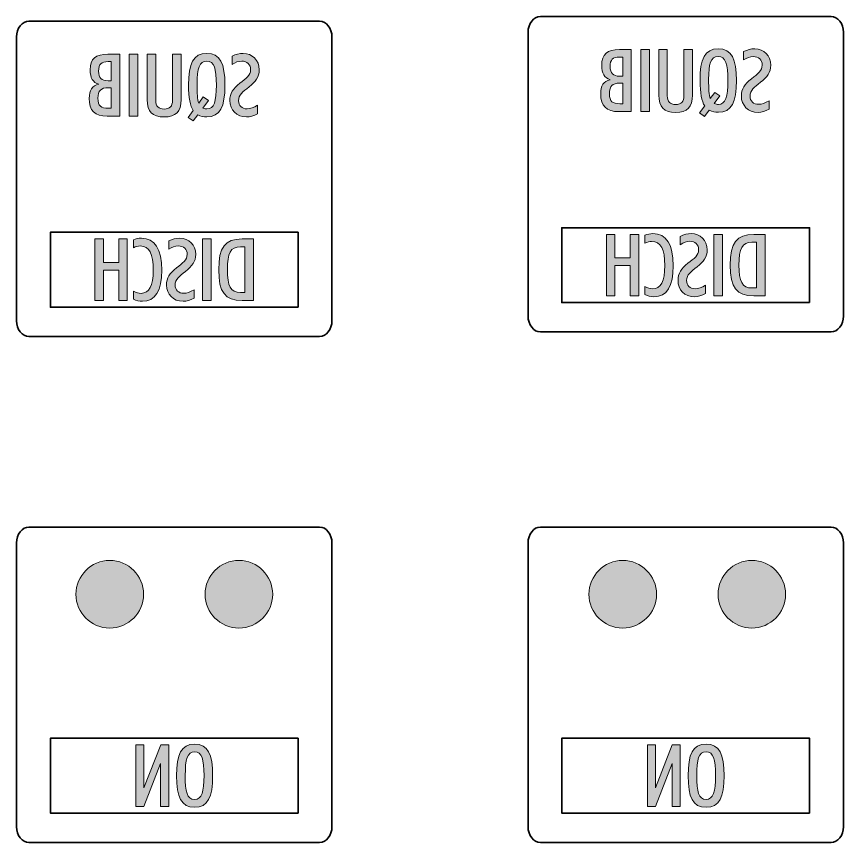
# Model space of a CAD drawing. Header units: millimetres. Extents: x 8 to 201, y 31 to 295.
# Drawn here: x 7.9 to 44.6, y 122.5 to 159.16 of the extents above; entities that cross this region are included whole.
import ezdxf

# ---------------------------------------------------------------- set-up
doc = ezdxf.new("R2010")
doc.units = ezdxf.units.MM
doc.header["$MEASUREMENT"] = 0
doc.layers.add('Layer 1', color=7, linetype='Continuous', lineweight=0)

# ---------------------------------------------------------------- blocks, each defined once
blk = doc.blocks.new('Block_119')
at = {"layer": 'Layer 1', "true_color": 0x1d1e1b, "transparency": 33554687}
h = blk.add_hatch(color=250, dxfattribs=at)
h.dxf.hatch_style = 2
edge = h.paths.add_edge_path()
edge.add_spline(control_points=[(12.817, 146.554), (12.817, 146.554), (12.438, 146.554), (12.438, 146.554), (12.438, 146.554), (12.438, 147.903), (12.438, 147.903), (12.438, 147.903), (11.758, 147.903), (11.758, 147.903), (11.758, 147.903), (11.758, 146.554), (11.758, 146.554), (11.758, 146.554), (11.379, 146.554), (11.379, 146.554), (11.379, 146.554), (11.379, 149.285), (11.379, 149.285), (11.379, 149.285), (11.758, 149.285), (11.758, 149.285), (11.758, 149.285), (11.758, 148.247), (11.758, 148.247), (11.758, 148.247), (12.438, 148.247), (12.438, 148.247), (12.438, 148.247), (12.438, 149.285), (12.438, 149.285), (12.438, 149.285), (12.817, 149.285), (12.817, 149.285), (12.817, 149.285), (12.817, 146.554), (12.817, 146.554)], knot_values=[0, 0, 0, 0, 1, 1, 1, 2, 2, 2, 3, 3, 3, 4, 4, 4, 5, 5, 5, 6, 6, 6, 7, 7, 7, 8, 8, 8, 9, 9, 9, 10, 10, 10, 11, 11, 11, 12, 12, 12, 12], degree=3, periodic=0)
h = blk.add_hatch(color=250, dxfattribs=at)
h.dxf.hatch_style = 2
edge = h.paths.add_edge_path()
edge.add_spline(control_points=[(13.09, 146.616), (13.09, 146.616), (13.09, 146.976), (13.09, 146.976), (13.213, 146.907), (13.319, 146.872), (13.426, 146.872), (13.797, 146.872), (13.967, 147.209), (13.967, 147.899), (13.967, 148.623), (13.801, 148.975), (13.386, 148.975), (13.296, 148.975), (13.197, 148.948), (13.09, 148.899), (13.09, 148.899), (13.09, 149.247), (13.09, 149.247), (13.197, 149.297), (13.311, 149.32), (13.442, 149.32), (14.035, 149.32), (14.347, 148.841), (14.347, 147.895), (14.347, 146.976), (14.062, 146.52), (13.485, 146.52), (13.343, 146.52), (13.217, 146.551), (13.09, 146.616)], knot_values=[0, 0, 0, 0, 1, 1, 1, 2, 2, 2, 3, 3, 3, 4, 4, 4, 5, 5, 5, 6, 6, 6, 7, 7, 7, 8, 8, 8, 9, 9, 9, 10, 10, 10, 10], degree=3, periodic=0)
h = blk.add_hatch(color=250, dxfattribs=at)
h.dxf.hatch_style = 2
edge = h.paths.add_edge_path()
edge.add_spline(control_points=[(15.781, 147.033), (15.781, 147.033), (15.781, 146.658), (15.781, 146.658), (15.611, 146.566), (15.449, 146.52), (15.291, 146.52), (14.853, 146.52), (14.556, 146.83), (14.556, 147.24), (14.556, 147.558), (14.694, 147.765), (14.999, 148.002), (15.279, 148.221), (15.473, 148.351), (15.473, 148.604), (15.473, 148.83), (15.319, 148.979), (15.078, 148.979), (14.939, 148.979), (14.801, 148.929), (14.655, 148.83), (14.655, 148.83), (14.655, 149.197), (14.655, 149.197), (14.817, 149.282), (14.975, 149.32), (15.149, 149.32), (15.54, 149.32), (15.852, 149.021), (15.852, 148.6), (15.852, 148.282), (15.694, 148.079), (15.402, 147.845), (15.125, 147.623), (14.939, 147.5), (14.939, 147.236), (14.939, 147.018), (15.086, 146.876), (15.319, 146.876), (15.457, 146.876), (15.607, 146.93), (15.781, 147.033)], knot_values=[0, 0, 0, 0, 1, 1, 1, 2, 2, 2, 3, 3, 3, 4, 4, 4, 5, 5, 5, 6, 6, 6, 7, 7, 7, 8, 8, 8, 9, 9, 9, 10, 10, 10, 11, 11, 11, 12, 12, 12, 13, 13, 13, 14, 14, 14, 14], degree=3, periodic=0)
h = blk.add_hatch(color=250, dxfattribs=at)
h.dxf.hatch_style = 2
edge = h.paths.add_edge_path()
edge.add_spline(control_points=[(16.532, 146.554), (16.532, 146.554), (16.152, 146.554), (16.152, 146.554), (16.152, 146.554), (16.152, 149.285), (16.152, 149.285), (16.152, 149.285), (16.532, 149.285), (16.532, 149.285), (16.532, 149.285), (16.532, 146.554), (16.532, 146.554)], knot_values=[0, 0, 0, 0, 1, 1, 1, 2, 2, 2, 3, 3, 3, 4, 4, 4, 4], degree=3, periodic=0)
h = blk.add_hatch(color=250, dxfattribs=at)
h.dxf.hatch_style = 2
edge = h.paths.add_edge_path()
edge.add_spline(control_points=[(18.037, 146.907), (18.037, 146.907), (18.037, 148.941), (18.037, 148.941), (18.037, 148.941), (17.84, 148.941), (17.84, 148.941), (17.393, 148.941), (17.259, 148.654), (17.259, 147.926), (17.259, 147.198), (17.393, 146.907), (17.84, 146.907), (17.84, 146.907), (18.037, 146.907), (18.037, 146.907)], knot_values=[0, 0, 0, 0, 1, 1, 1, 2, 2, 2, 3, 3, 3, 4, 4, 4, 5, 5, 5, 5], degree=3, periodic=0)
edge = h.paths.add_edge_path()
edge.add_spline(control_points=[(18.421, 146.554), (18.421, 146.554), (17.919, 146.554), (17.919, 146.554), (17.148, 146.554), (16.876, 146.922), (16.876, 147.922), (16.876, 148.918), (17.148, 149.285), (17.919, 149.285), (17.919, 149.285), (18.421, 149.285), (18.421, 149.285), (18.421, 149.285), (18.421, 146.554), (18.421, 146.554)], knot_values=[0, 0, 0, 0, 1, 1, 1, 2, 2, 2, 3, 3, 3, 4, 4, 4, 5, 5, 5, 5], degree=3, periodic=0)
at = {"layer": 'Layer 1'}
for points, knots in [([(12.817, 146.554), (12.817, 146.554), (12.438, 146.554), (12.438, 146.554), (12.438, 146.554), (12.438, 147.903), (12.438, 147.903), (12.438, 147.903), (11.758, 147.903), (11.758, 147.903), (11.758, 147.903), (11.758, 146.554), (11.758, 146.554), (11.758, 146.554), (11.379, 146.554), (11.379, 146.554), (11.379, 146.554), (11.379, 149.285), (11.379, 149.285), (11.379, 149.285), (11.758, 149.285), (11.758, 149.285), (11.758, 149.285), (11.758, 148.247), (11.758, 148.247), (11.758, 148.247), (12.438, 148.247), (12.438, 148.247), (12.438, 148.247), (12.438, 149.285), (12.438, 149.285), (12.438, 149.285), (12.817, 149.285), (12.817, 149.285), (12.817, 149.285), (12.817, 146.554), (12.817, 146.554)], [0, 0, 0, 0, 1, 1, 1, 2, 2, 2, 3, 3, 3, 4, 4, 4, 5, 5, 5, 6, 6, 6, 7, 7, 7, 8, 8, 8, 9, 9, 9, 10, 10, 10, 11, 11, 11, 12, 12, 12, 12]), ([(13.09, 146.616), (13.09, 146.616), (13.09, 146.976), (13.09, 146.976), (13.213, 146.907), (13.319, 146.872), (13.426, 146.872), (13.797, 146.872), (13.967, 147.209), (13.967, 147.899), (13.967, 148.623), (13.801, 148.975), (13.386, 148.975), (13.296, 148.975), (13.197, 148.948), (13.09, 148.899), (13.09, 148.899), (13.09, 149.247), (13.09, 149.247), (13.197, 149.297), (13.311, 149.32), (13.442, 149.32), (14.035, 149.32), (14.347, 148.841), (14.347, 147.895), (14.347, 146.976), (14.062, 146.52), (13.485, 146.52), (13.343, 146.52), (13.217, 146.551), (13.09, 146.616)], [0, 0, 0, 0, 1, 1, 1, 2, 2, 2, 3, 3, 3, 4, 4, 4, 5, 5, 5, 6, 6, 6, 7, 7, 7, 8, 8, 8, 9, 9, 9, 10, 10, 10, 10]), ([(15.781, 147.033), (15.781, 147.033), (15.781, 146.658), (15.781, 146.658), (15.611, 146.566), (15.449, 146.52), (15.291, 146.52), (14.853, 146.52), (14.556, 146.83), (14.556, 147.24), (14.556, 147.558), (14.694, 147.765), (14.999, 148.002), (15.279, 148.221), (15.473, 148.351), (15.473, 148.604), (15.473, 148.83), (15.319, 148.979), (15.078, 148.979), (14.939, 148.979), (14.801, 148.929), (14.655, 148.83), (14.655, 148.83), (14.655, 149.197), (14.655, 149.197), (14.817, 149.282), (14.975, 149.32), (15.149, 149.32), (15.54, 149.32), (15.852, 149.021), (15.852, 148.6), (15.852, 148.282), (15.694, 148.079), (15.402, 147.845), (15.125, 147.623), (14.939, 147.5), (14.939, 147.236), (14.939, 147.018), (15.086, 146.876), (15.319, 146.876), (15.457, 146.876), (15.607, 146.93), (15.781, 147.033)], [0, 0, 0, 0, 1, 1, 1, 2, 2, 2, 3, 3, 3, 4, 4, 4, 5, 5, 5, 6, 6, 6, 7, 7, 7, 8, 8, 8, 9, 9, 9, 10, 10, 10, 11, 11, 11, 12, 12, 12, 13, 13, 13, 14, 14, 14, 14]), ([(16.532, 146.554), (16.532, 146.554), (16.152, 146.554), (16.152, 146.554), (16.152, 146.554), (16.152, 149.285), (16.152, 149.285), (16.152, 149.285), (16.532, 149.285), (16.532, 149.285), (16.532, 149.285), (16.532, 146.554), (16.532, 146.554)], [0, 0, 0, 0, 1, 1, 1, 2, 2, 2, 3, 3, 3, 4, 4, 4, 4]), ([(18.421, 146.554), (18.421, 146.554), (17.919, 146.554), (17.919, 146.554), (17.148, 146.554), (16.876, 146.922), (16.876, 147.922), (16.876, 148.918), (17.148, 149.285), (17.919, 149.285), (17.919, 149.285), (18.421, 149.285), (18.421, 149.285), (18.421, 149.285), (18.421, 146.554), (18.421, 146.554)], [0, 0, 0, 0, 1, 1, 1, 2, 2, 2, 3, 3, 3, 4, 4, 4, 5, 5, 5, 5]), ([(18.037, 146.907), (18.037, 146.907), (18.037, 148.941), (18.037, 148.941), (18.037, 148.941), (17.84, 148.941), (17.84, 148.941), (17.393, 148.941), (17.259, 148.654), (17.259, 147.926), (17.259, 147.198), (17.393, 146.907), (17.84, 146.907), (17.84, 146.907), (18.037, 146.907), (18.037, 146.907)], [0, 0, 0, 0, 1, 1, 1, 2, 2, 2, 3, 3, 3, 4, 4, 4, 5, 5, 5, 5])]:
    blk.add_open_spline(points, degree=3, knots=knots, dxfattribs=at)
blk = doc.blocks.new('Block_120')
at = {"layer": 'Layer 1', "true_color": 0x1d1e1b, "transparency": 33554687}
h = blk.add_hatch(color=250, dxfattribs=at)
h.dxf.hatch_style = 2
edge = h.paths.add_edge_path()
edge.add_spline(control_points=[(12.102, 156.307), (12.102, 156.307), (12.102, 157.161), (12.102, 157.161), (12.102, 157.161), (11.962, 157.161), (11.962, 157.161), (11.664, 157.161), (11.544, 157.053), (11.544, 156.736), (11.544, 156.443), (11.676, 156.307), (11.962, 156.307), (11.962, 156.307), (12.102, 156.307), (12.102, 156.307)], knot_values=[0, 0, 0, 0, 1, 1, 1, 2, 2, 2, 3, 3, 3, 4, 4, 4, 5, 5, 5, 5], degree=3, periodic=0)
edge = h.paths.add_edge_path()
edge.add_spline(control_points=[(12.102, 155.087), (12.102, 155.087), (12.102, 156.002), (12.102, 156.002), (12.102, 156.002), (11.97, 156.002), (11.97, 156.002), (11.648, 156.002), (11.512, 155.871), (11.512, 155.531), (11.512, 155.18), (11.644, 155.087), (11.974, 155.087), (11.974, 155.087), (12.102, 155.087), (12.102, 155.087)], knot_values=[0, 0, 0, 0, 1, 1, 1, 2, 2, 2, 3, 3, 3, 4, 4, 4, 5, 5, 5, 5], degree=3, periodic=0)
edge = h.paths.add_edge_path()
edge.add_spline(control_points=[(12.484, 154.736), (12.484, 154.736), (11.927, 154.736), (11.927, 154.736), (11.377, 154.736), (11.126, 154.987), (11.126, 155.527), (11.126, 155.89), (11.246, 156.083), (11.552, 156.153), (11.277, 156.238), (11.17, 156.435), (11.17, 156.79), (11.17, 157.292), (11.417, 157.489), (11.958, 157.489), (11.958, 157.489), (12.484, 157.489), (12.484, 157.489), (12.484, 157.489), (12.484, 154.736), (12.484, 154.736)], knot_values=[0, 0, 0, 0, 1, 1, 1, 2, 2, 2, 3, 3, 3, 4, 4, 4, 5, 5, 5, 6, 6, 6, 7, 7, 7, 7], degree=3, periodic=0)
h = blk.add_hatch(color=250, dxfattribs=at)
h.dxf.hatch_style = 2
edge = h.paths.add_edge_path()
edge.add_spline(control_points=[(13.285, 154.736), (13.285, 154.736), (12.902, 154.736), (12.902, 154.736), (12.902, 154.736), (12.902, 157.489), (12.902, 157.489), (12.902, 157.489), (13.285, 157.489), (13.285, 157.489), (13.285, 157.489), (13.285, 154.736), (13.285, 154.736)], knot_values=[0, 0, 0, 0, 1, 1, 1, 2, 2, 2, 3, 3, 3, 4, 4, 4, 4], degree=3, periodic=0)
h = blk.add_hatch(color=250, dxfattribs=at)
h.dxf.hatch_style = 2
edge = h.paths.add_edge_path()
edge.add_spline(control_points=[(15.201, 155.47), (15.201, 154.941), (14.974, 154.701), (14.452, 154.701), (13.93, 154.701), (13.703, 154.941), (13.703, 155.47), (13.703, 155.47), (13.703, 157.489), (13.703, 157.489), (13.703, 157.489), (14.081, 157.489), (14.081, 157.489), (14.081, 157.489), (14.081, 155.439), (14.081, 155.439), (14.081, 155.176), (14.201, 155.053), (14.452, 155.053), (14.703, 155.053), (14.822, 155.176), (14.822, 155.439), (14.822, 155.439), (14.822, 157.489), (14.822, 157.489), (14.822, 157.489), (15.201, 157.489), (15.201, 157.489), (15.201, 157.489), (15.201, 155.47), (15.201, 155.47)], knot_values=[0, 0, 0, 0, 1, 1, 1, 2, 2, 2, 3, 3, 3, 4, 4, 4, 5, 5, 5, 6, 6, 6, 7, 7, 7, 8, 8, 8, 9, 9, 9, 10, 10, 10, 10], degree=3, periodic=0)
h = blk.add_hatch(color=250, dxfattribs=at)
h.dxf.hatch_style = 2
edge = h.paths.add_edge_path()
edge.add_spline(control_points=[(16.415, 155.431), (16.415, 155.431), (16.165, 155.095), (16.165, 155.095), (16.244, 155.068), (16.308, 155.056), (16.352, 155.056), (16.67, 155.056), (16.77, 155.396), (16.77, 156.118), (16.77, 156.844), (16.678, 157.18), (16.34, 157.18), (16.009, 157.18), (15.913, 156.856), (15.913, 156.164), (15.913, 155.751), (15.93, 155.473), (15.985, 155.319), (15.985, 155.319), (16.188, 155.589), (16.188, 155.589), (16.188, 155.589), (16.415, 155.431), (16.415, 155.431)], knot_values=[0, 0, 0, 0, 1, 1, 1, 2, 2, 2, 3, 3, 3, 4, 4, 4, 5, 5, 5, 6, 6, 6, 7, 7, 7, 8, 8, 8, 8], degree=3, periodic=0)
edge = h.paths.add_edge_path()
edge.add_spline(control_points=[(15.738, 154.524), (15.738, 154.524), (15.511, 154.682), (15.511, 154.682), (15.511, 154.682), (15.742, 154.991), (15.742, 154.991), (15.603, 155.184), (15.535, 155.562), (15.535, 156.114), (15.535, 157.076), (15.742, 157.524), (16.34, 157.524), (16.937, 157.524), (17.148, 157.076), (17.148, 156.114), (17.148, 155.153), (16.941, 154.705), (16.348, 154.705), (16.204, 154.705), (16.073, 154.736), (15.945, 154.802), (15.945, 154.802), (15.738, 154.524), (15.738, 154.524)], knot_values=[0, 0, 0, 0, 1, 1, 1, 2, 2, 2, 3, 3, 3, 4, 4, 4, 5, 5, 5, 6, 6, 6, 7, 7, 7, 8, 8, 8, 8], degree=3, periodic=0)
h = blk.add_hatch(color=250, dxfattribs=at)
h.dxf.hatch_style = 2
edge = h.paths.add_edge_path()
edge.add_spline(control_points=[(18.602, 155.219), (18.602, 155.219), (18.602, 154.84), (18.602, 154.84), (18.431, 154.748), (18.268, 154.701), (18.108, 154.701), (17.666, 154.701), (17.367, 155.014), (17.367, 155.427), (17.367, 155.748), (17.507, 155.956), (17.813, 156.195), (18.096, 156.416), (18.291, 156.547), (18.291, 156.802), (18.291, 157.029), (18.136, 157.18), (17.893, 157.18), (17.754, 157.18), (17.614, 157.13), (17.467, 157.029), (17.467, 157.029), (17.467, 157.4), (17.467, 157.4), (17.63, 157.485), (17.79, 157.524), (17.965, 157.524), (18.359, 157.524), (18.674, 157.223), (18.674, 156.798), (18.674, 156.477), (18.515, 156.273), (18.22, 156.037), (17.941, 155.813), (17.754, 155.69), (17.754, 155.423), (17.754, 155.203), (17.901, 155.06), (18.136, 155.06), (18.276, 155.06), (18.427, 155.114), (18.602, 155.219)], knot_values=[0, 0, 0, 0, 1, 1, 1, 2, 2, 2, 3, 3, 3, 4, 4, 4, 5, 5, 5, 6, 6, 6, 7, 7, 7, 8, 8, 8, 9, 9, 9, 10, 10, 10, 11, 11, 11, 12, 12, 12, 13, 13, 13, 14, 14, 14, 14], degree=3, periodic=0)
at = {"layer": 'Layer 1'}
for points, knots in [([(12.484, 154.736), (12.484, 154.736), (11.927, 154.736), (11.927, 154.736), (11.377, 154.736), (11.126, 154.987), (11.126, 155.527), (11.126, 155.89), (11.246, 156.083), (11.552, 156.153), (11.277, 156.238), (11.17, 156.435), (11.17, 156.79), (11.17, 157.292), (11.417, 157.489), (11.958, 157.489), (11.958, 157.489), (12.484, 157.489), (12.484, 157.489), (12.484, 157.489), (12.484, 154.736), (12.484, 154.736)], [0, 0, 0, 0, 1, 1, 1, 2, 2, 2, 3, 3, 3, 4, 4, 4, 5, 5, 5, 6, 6, 6, 7, 7, 7, 7]), ([(13.285, 154.736), (13.285, 154.736), (12.902, 154.736), (12.902, 154.736), (12.902, 154.736), (12.902, 157.489), (12.902, 157.489), (12.902, 157.489), (13.285, 157.489), (13.285, 157.489), (13.285, 157.489), (13.285, 154.736), (13.285, 154.736)], [0, 0, 0, 0, 1, 1, 1, 2, 2, 2, 3, 3, 3, 4, 4, 4, 4]), ([(15.201, 155.47), (15.201, 154.941), (14.974, 154.701), (14.452, 154.701), (13.93, 154.701), (13.703, 154.941), (13.703, 155.47), (13.703, 155.47), (13.703, 157.489), (13.703, 157.489), (13.703, 157.489), (14.081, 157.489), (14.081, 157.489), (14.081, 157.489), (14.081, 155.439), (14.081, 155.439), (14.081, 155.176), (14.201, 155.053), (14.452, 155.053), (14.703, 155.053), (14.822, 155.176), (14.822, 155.439), (14.822, 155.439), (14.822, 157.489), (14.822, 157.489), (14.822, 157.489), (15.201, 157.489), (15.201, 157.489), (15.201, 157.489), (15.201, 155.47), (15.201, 155.47)], [0, 0, 0, 0, 1, 1, 1, 2, 2, 2, 3, 3, 3, 4, 4, 4, 5, 5, 5, 6, 6, 6, 7, 7, 7, 8, 8, 8, 9, 9, 9, 10, 10, 10, 10]), ([(15.738, 154.524), (15.738, 154.524), (15.511, 154.682), (15.511, 154.682), (15.511, 154.682), (15.742, 154.991), (15.742, 154.991), (15.603, 155.184), (15.535, 155.562), (15.535, 156.114), (15.535, 157.076), (15.742, 157.524), (16.34, 157.524), (16.937, 157.524), (17.148, 157.076), (17.148, 156.114), (17.148, 155.153), (16.941, 154.705), (16.348, 154.705), (16.204, 154.705), (16.073, 154.736), (15.945, 154.802), (15.945, 154.802), (15.738, 154.524), (15.738, 154.524)], [0, 0, 0, 0, 1, 1, 1, 2, 2, 2, 3, 3, 3, 4, 4, 4, 5, 5, 5, 6, 6, 6, 7, 7, 7, 8, 8, 8, 8]), ([(18.602, 155.219), (18.602, 155.219), (18.602, 154.84), (18.602, 154.84), (18.431, 154.748), (18.268, 154.701), (18.108, 154.701), (17.666, 154.701), (17.367, 155.014), (17.367, 155.427), (17.367, 155.748), (17.507, 155.956), (17.813, 156.195), (18.096, 156.416), (18.291, 156.547), (18.291, 156.802), (18.291, 157.029), (18.136, 157.18), (17.893, 157.18), (17.754, 157.18), (17.614, 157.13), (17.467, 157.029), (17.467, 157.029), (17.467, 157.4), (17.467, 157.4), (17.63, 157.485), (17.79, 157.524), (17.965, 157.524), (18.359, 157.524), (18.674, 157.223), (18.674, 156.798), (18.674, 156.477), (18.515, 156.273), (18.22, 156.037), (17.941, 155.813), (17.754, 155.69), (17.754, 155.423), (17.754, 155.203), (17.901, 155.06), (18.136, 155.06), (18.276, 155.06), (18.427, 155.114), (18.602, 155.219)], [0, 0, 0, 0, 1, 1, 1, 2, 2, 2, 3, 3, 3, 4, 4, 4, 5, 5, 5, 6, 6, 6, 7, 7, 7, 8, 8, 8, 9, 9, 9, 10, 10, 10, 11, 11, 11, 12, 12, 12, 13, 13, 13, 14, 14, 14, 14]), ([(12.102, 156.307), (12.102, 156.307), (12.102, 157.161), (12.102, 157.161), (12.102, 157.161), (11.962, 157.161), (11.962, 157.161), (11.664, 157.161), (11.544, 157.053), (11.544, 156.736), (11.544, 156.443), (11.676, 156.307), (11.962, 156.307), (11.962, 156.307), (12.102, 156.307), (12.102, 156.307)], [0, 0, 0, 0, 1, 1, 1, 2, 2, 2, 3, 3, 3, 4, 4, 4, 5, 5, 5, 5]), ([(16.415, 155.431), (16.415, 155.431), (16.165, 155.095), (16.165, 155.095), (16.244, 155.068), (16.308, 155.056), (16.352, 155.056), (16.67, 155.056), (16.77, 155.396), (16.77, 156.118), (16.77, 156.844), (16.678, 157.18), (16.34, 157.18), (16.009, 157.18), (15.913, 156.856), (15.913, 156.164), (15.913, 155.751), (15.93, 155.473), (15.985, 155.319), (15.985, 155.319), (16.188, 155.589), (16.188, 155.589), (16.188, 155.589), (16.415, 155.431), (16.415, 155.431)], [0, 0, 0, 0, 1, 1, 1, 2, 2, 2, 3, 3, 3, 4, 4, 4, 5, 5, 5, 6, 6, 6, 7, 7, 7, 8, 8, 8, 8]), ([(12.102, 155.087), (12.102, 155.087), (12.102, 156.002), (12.102, 156.002), (12.102, 156.002), (11.97, 156.002), (11.97, 156.002), (11.648, 156.002), (11.512, 155.871), (11.512, 155.531), (11.512, 155.18), (11.644, 155.087), (11.974, 155.087), (11.974, 155.087), (12.102, 155.087), (12.102, 155.087)], [0, 0, 0, 0, 1, 1, 1, 2, 2, 2, 3, 3, 3, 4, 4, 4, 5, 5, 5, 5])]:
    blk.add_open_spline(points, degree=3, knots=knots, dxfattribs=at)
blk = doc.blocks.new('Block_121')
at = {"layer": 'Layer 1', "true_color": 0x1d1e1b, "transparency": 33554687}
h = blk.add_hatch(color=250, dxfattribs=at)
h.dxf.hatch_style = 2
edge = h.paths.add_edge_path()
edge.add_spline(control_points=[(35.521, 146.757), (35.521, 146.757), (35.141, 146.757), (35.141, 146.757), (35.141, 146.757), (35.141, 148.105), (35.141, 148.105), (35.141, 148.105), (34.462, 148.105), (34.462, 148.105), (34.462, 148.105), (34.462, 146.757), (34.462, 146.757), (34.462, 146.757), (34.082, 146.757), (34.082, 146.757), (34.082, 146.757), (34.082, 149.488), (34.082, 149.488), (34.082, 149.488), (34.462, 149.488), (34.462, 149.488), (34.462, 149.488), (34.462, 148.45), (34.462, 148.45), (34.462, 148.45), (35.141, 148.45), (35.141, 148.45), (35.141, 148.45), (35.141, 149.488), (35.141, 149.488), (35.141, 149.488), (35.521, 149.488), (35.521, 149.488), (35.521, 149.488), (35.521, 146.757), (35.521, 146.757)], knot_values=[0, 0, 0, 0, 1, 1, 1, 2, 2, 2, 3, 3, 3, 4, 4, 4, 5, 5, 5, 6, 6, 6, 7, 7, 7, 8, 8, 8, 9, 9, 9, 10, 10, 10, 11, 11, 11, 12, 12, 12, 12], degree=3, periodic=0)
h = blk.add_hatch(color=250, dxfattribs=at)
h.dxf.hatch_style = 2
edge = h.paths.add_edge_path()
edge.add_spline(control_points=[(35.793, 146.818), (35.793, 146.818), (35.793, 147.178), (35.793, 147.178), (35.916, 147.11), (36.023, 147.075), (36.129, 147.075), (36.501, 147.075), (36.671, 147.412), (36.671, 148.102), (36.671, 148.826), (36.505, 149.178), (36.09, 149.178), (35.999, 149.178), (35.9, 149.151), (35.793, 149.101), (35.793, 149.101), (35.793, 149.45), (35.793, 149.45), (35.9, 149.5), (36.015, 149.523), (36.145, 149.523), (36.738, 149.523), (37.05, 149.044), (37.05, 148.098), (37.05, 147.178), (36.765, 146.723), (36.189, 146.723), (36.046, 146.723), (35.92, 146.753), (35.793, 146.818)], knot_values=[0, 0, 0, 0, 1, 1, 1, 2, 2, 2, 3, 3, 3, 4, 4, 4, 5, 5, 5, 6, 6, 6, 7, 7, 7, 8, 8, 8, 9, 9, 9, 10, 10, 10, 10], degree=3, periodic=0)
h = blk.add_hatch(color=250, dxfattribs=at)
h.dxf.hatch_style = 2
edge = h.paths.add_edge_path()
edge.add_spline(control_points=[(38.484, 147.236), (38.484, 147.236), (38.484, 146.861), (38.484, 146.861), (38.314, 146.769), (38.153, 146.723), (37.994, 146.723), (37.556, 146.723), (37.26, 147.033), (37.26, 147.443), (37.26, 147.761), (37.398, 147.968), (37.702, 148.205), (37.983, 148.423), (38.176, 148.553), (38.176, 148.806), (38.176, 149.032), (38.022, 149.182), (37.781, 149.182), (37.643, 149.182), (37.504, 149.132), (37.358, 149.032), (37.358, 149.032), (37.358, 149.4), (37.358, 149.4), (37.52, 149.484), (37.678, 149.523), (37.852, 149.523), (38.243, 149.523), (38.555, 149.224), (38.555, 148.803), (38.555, 148.485), (38.398, 148.282), (38.105, 148.048), (37.828, 147.826), (37.643, 147.703), (37.643, 147.439), (37.643, 147.221), (37.789, 147.079), (38.022, 147.079), (38.16, 147.079), (38.311, 147.132), (38.484, 147.236)], knot_values=[0, 0, 0, 0, 1, 1, 1, 2, 2, 2, 3, 3, 3, 4, 4, 4, 5, 5, 5, 6, 6, 6, 7, 7, 7, 8, 8, 8, 9, 9, 9, 10, 10, 10, 11, 11, 11, 12, 12, 12, 13, 13, 13, 14, 14, 14, 14], degree=3, periodic=0)
h = blk.add_hatch(color=250, dxfattribs=at)
h.dxf.hatch_style = 2
edge = h.paths.add_edge_path()
edge.add_spline(control_points=[(39.235, 146.757), (39.235, 146.757), (38.856, 146.757), (38.856, 146.757), (38.856, 146.757), (38.856, 149.488), (38.856, 149.488), (38.856, 149.488), (39.235, 149.488), (39.235, 149.488), (39.235, 149.488), (39.235, 146.757), (39.235, 146.757)], knot_values=[0, 0, 0, 0, 1, 1, 1, 2, 2, 2, 3, 3, 3, 4, 4, 4, 4], degree=3, periodic=0)
h = blk.add_hatch(color=250, dxfattribs=at)
h.dxf.hatch_style = 2
edge = h.paths.add_edge_path()
edge.add_spline(control_points=[(40.741, 147.11), (40.741, 147.11), (40.741, 149.143), (40.741, 149.143), (40.741, 149.143), (40.543, 149.143), (40.543, 149.143), (40.097, 149.143), (39.962, 148.856), (39.962, 148.128), (39.962, 147.401), (40.097, 147.11), (40.543, 147.11), (40.543, 147.11), (40.741, 147.11), (40.741, 147.11)], knot_values=[0, 0, 0, 0, 1, 1, 1, 2, 2, 2, 3, 3, 3, 4, 4, 4, 5, 5, 5, 5], degree=3, periodic=0)
edge = h.paths.add_edge_path()
edge.add_spline(control_points=[(41.124, 146.757), (41.124, 146.757), (40.622, 146.757), (40.622, 146.757), (39.852, 146.757), (39.579, 147.125), (39.579, 148.125), (39.579, 149.12), (39.852, 149.488), (40.622, 149.488), (40.622, 149.488), (41.124, 149.488), (41.124, 149.488), (41.124, 149.488), (41.124, 146.757), (41.124, 146.757)], knot_values=[0, 0, 0, 0, 1, 1, 1, 2, 2, 2, 3, 3, 3, 4, 4, 4, 5, 5, 5, 5], degree=3, periodic=0)
at = {"layer": 'Layer 1'}
for points, knots in [([(35.521, 146.757), (35.521, 146.757), (35.141, 146.757), (35.141, 146.757), (35.141, 146.757), (35.141, 148.105), (35.141, 148.105), (35.141, 148.105), (34.462, 148.105), (34.462, 148.105), (34.462, 148.105), (34.462, 146.757), (34.462, 146.757), (34.462, 146.757), (34.082, 146.757), (34.082, 146.757), (34.082, 146.757), (34.082, 149.488), (34.082, 149.488), (34.082, 149.488), (34.462, 149.488), (34.462, 149.488), (34.462, 149.488), (34.462, 148.45), (34.462, 148.45), (34.462, 148.45), (35.141, 148.45), (35.141, 148.45), (35.141, 148.45), (35.141, 149.488), (35.141, 149.488), (35.141, 149.488), (35.521, 149.488), (35.521, 149.488), (35.521, 149.488), (35.521, 146.757), (35.521, 146.757)], [0, 0, 0, 0, 1, 1, 1, 2, 2, 2, 3, 3, 3, 4, 4, 4, 5, 5, 5, 6, 6, 6, 7, 7, 7, 8, 8, 8, 9, 9, 9, 10, 10, 10, 11, 11, 11, 12, 12, 12, 12]), ([(35.793, 146.818), (35.793, 146.818), (35.793, 147.178), (35.793, 147.178), (35.916, 147.11), (36.023, 147.075), (36.129, 147.075), (36.501, 147.075), (36.671, 147.412), (36.671, 148.102), (36.671, 148.826), (36.505, 149.178), (36.09, 149.178), (35.999, 149.178), (35.9, 149.151), (35.793, 149.101), (35.793, 149.101), (35.793, 149.45), (35.793, 149.45), (35.9, 149.5), (36.015, 149.523), (36.145, 149.523), (36.738, 149.523), (37.05, 149.044), (37.05, 148.098), (37.05, 147.178), (36.765, 146.723), (36.189, 146.723), (36.046, 146.723), (35.92, 146.753), (35.793, 146.818)], [0, 0, 0, 0, 1, 1, 1, 2, 2, 2, 3, 3, 3, 4, 4, 4, 5, 5, 5, 6, 6, 6, 7, 7, 7, 8, 8, 8, 9, 9, 9, 10, 10, 10, 10]), ([(38.484, 147.236), (38.484, 147.236), (38.484, 146.861), (38.484, 146.861), (38.314, 146.769), (38.153, 146.723), (37.994, 146.723), (37.556, 146.723), (37.26, 147.033), (37.26, 147.443), (37.26, 147.761), (37.398, 147.968), (37.702, 148.205), (37.983, 148.423), (38.176, 148.553), (38.176, 148.806), (38.176, 149.032), (38.022, 149.182), (37.781, 149.182), (37.643, 149.182), (37.504, 149.132), (37.358, 149.032), (37.358, 149.032), (37.358, 149.4), (37.358, 149.4), (37.52, 149.484), (37.678, 149.523), (37.852, 149.523), (38.243, 149.523), (38.555, 149.224), (38.555, 148.803), (38.555, 148.485), (38.398, 148.282), (38.105, 148.048), (37.828, 147.826), (37.643, 147.703), (37.643, 147.439), (37.643, 147.221), (37.789, 147.079), (38.022, 147.079), (38.16, 147.079), (38.311, 147.132), (38.484, 147.236)], [0, 0, 0, 0, 1, 1, 1, 2, 2, 2, 3, 3, 3, 4, 4, 4, 5, 5, 5, 6, 6, 6, 7, 7, 7, 8, 8, 8, 9, 9, 9, 10, 10, 10, 11, 11, 11, 12, 12, 12, 13, 13, 13, 14, 14, 14, 14]), ([(39.235, 146.757), (39.235, 146.757), (38.856, 146.757), (38.856, 146.757), (38.856, 146.757), (38.856, 149.488), (38.856, 149.488), (38.856, 149.488), (39.235, 149.488), (39.235, 149.488), (39.235, 149.488), (39.235, 146.757), (39.235, 146.757)], [0, 0, 0, 0, 1, 1, 1, 2, 2, 2, 3, 3, 3, 4, 4, 4, 4]), ([(41.124, 146.757), (41.124, 146.757), (40.622, 146.757), (40.622, 146.757), (39.852, 146.757), (39.579, 147.125), (39.579, 148.125), (39.579, 149.12), (39.852, 149.488), (40.622, 149.488), (40.622, 149.488), (41.124, 149.488), (41.124, 149.488), (41.124, 149.488), (41.124, 146.757), (41.124, 146.757)], [0, 0, 0, 0, 1, 1, 1, 2, 2, 2, 3, 3, 3, 4, 4, 4, 5, 5, 5, 5]), ([(40.741, 147.11), (40.741, 147.11), (40.741, 149.143), (40.741, 149.143), (40.741, 149.143), (40.543, 149.143), (40.543, 149.143), (40.097, 149.143), (39.962, 148.856), (39.962, 148.128), (39.962, 147.401), (40.097, 147.11), (40.543, 147.11), (40.543, 147.11), (40.741, 147.11), (40.741, 147.11)], [0, 0, 0, 0, 1, 1, 1, 2, 2, 2, 3, 3, 3, 4, 4, 4, 5, 5, 5, 5])]:
    blk.add_open_spline(points, degree=3, knots=knots, dxfattribs=at)
blk = doc.blocks.new('Block_122')
at = {"layer": 'Layer 1', "true_color": 0x1d1e1b, "transparency": 33554687}
h = blk.add_hatch(color=250, dxfattribs=at)
h.dxf.hatch_style = 2
edge = h.paths.add_edge_path()
edge.add_spline(control_points=[(34.805, 156.51), (34.805, 156.51), (34.805, 157.363), (34.805, 157.363), (34.805, 157.363), (34.666, 157.363), (34.666, 157.363), (34.367, 157.363), (34.247, 157.255), (34.247, 156.939), (34.247, 156.645), (34.379, 156.51), (34.666, 156.51), (34.666, 156.51), (34.805, 156.51), (34.805, 156.51)], knot_values=[0, 0, 0, 0, 1, 1, 1, 2, 2, 2, 3, 3, 3, 4, 4, 4, 5, 5, 5, 5], degree=3, periodic=0)
edge = h.paths.add_edge_path()
edge.add_spline(control_points=[(34.805, 155.29), (34.805, 155.29), (34.805, 156.205), (34.805, 156.205), (34.805, 156.205), (34.674, 156.205), (34.674, 156.205), (34.351, 156.205), (34.216, 156.074), (34.216, 155.734), (34.216, 155.383), (34.347, 155.29), (34.678, 155.29), (34.678, 155.29), (34.805, 155.29), (34.805, 155.29)], knot_values=[0, 0, 0, 0, 1, 1, 1, 2, 2, 2, 3, 3, 3, 4, 4, 4, 5, 5, 5, 5], degree=3, periodic=0)
edge = h.paths.add_edge_path()
edge.add_spline(control_points=[(35.187, 154.939), (35.187, 154.939), (34.63, 154.939), (34.63, 154.939), (34.08, 154.939), (33.829, 155.19), (33.829, 155.73), (33.829, 156.093), (33.949, 156.286), (34.255, 156.356), (33.981, 156.441), (33.873, 156.637), (33.873, 156.993), (33.873, 157.495), (34.12, 157.692), (34.662, 157.692), (34.662, 157.692), (35.187, 157.692), (35.187, 157.692), (35.187, 157.692), (35.187, 154.939), (35.187, 154.939)], knot_values=[0, 0, 0, 0, 1, 1, 1, 2, 2, 2, 3, 3, 3, 4, 4, 4, 5, 5, 5, 6, 6, 6, 7, 7, 7, 7], degree=3, periodic=0)
h = blk.add_hatch(color=250, dxfattribs=at)
h.dxf.hatch_style = 2
edge = h.paths.add_edge_path()
edge.add_spline(control_points=[(35.988, 154.939), (35.988, 154.939), (35.606, 154.939), (35.606, 154.939), (35.606, 154.939), (35.606, 157.692), (35.606, 157.692), (35.606, 157.692), (35.988, 157.692), (35.988, 157.692), (35.988, 157.692), (35.988, 154.939), (35.988, 154.939)], knot_values=[0, 0, 0, 0, 1, 1, 1, 2, 2, 2, 3, 3, 3, 4, 4, 4, 4], degree=3, periodic=0)
h = blk.add_hatch(color=250, dxfattribs=at)
h.dxf.hatch_style = 2
edge = h.paths.add_edge_path()
edge.add_spline(control_points=[(37.904, 155.672), (37.904, 155.143), (37.677, 154.904), (37.155, 154.904), (36.633, 154.904), (36.406, 155.143), (36.406, 155.672), (36.406, 155.672), (36.406, 157.692), (36.406, 157.692), (36.406, 157.692), (36.785, 157.692), (36.785, 157.692), (36.785, 157.692), (36.785, 155.641), (36.785, 155.641), (36.785, 155.379), (36.904, 155.255), (37.155, 155.255), (37.406, 155.255), (37.525, 155.379), (37.525, 155.641), (37.525, 155.641), (37.525, 157.692), (37.525, 157.692), (37.525, 157.692), (37.904, 157.692), (37.904, 157.692), (37.904, 157.692), (37.904, 155.672), (37.904, 155.672)], knot_values=[0, 0, 0, 0, 1, 1, 1, 2, 2, 2, 3, 3, 3, 4, 4, 4, 5, 5, 5, 6, 6, 6, 7, 7, 7, 8, 8, 8, 9, 9, 9, 10, 10, 10, 10], degree=3, periodic=0)
h = blk.add_hatch(color=250, dxfattribs=at)
h.dxf.hatch_style = 2
edge = h.paths.add_edge_path()
edge.add_spline(control_points=[(39.119, 155.634), (39.119, 155.634), (38.868, 155.298), (38.868, 155.298), (38.947, 155.271), (39.011, 155.259), (39.055, 155.259), (39.374, 155.259), (39.473, 155.599), (39.473, 156.321), (39.473, 157.047), (39.382, 157.383), (39.043, 157.383), (38.712, 157.383), (38.617, 157.058), (38.617, 156.367), (38.617, 155.954), (38.633, 155.676), (38.689, 155.522), (38.689, 155.522), (38.892, 155.792), (38.892, 155.792), (38.892, 155.792), (39.119, 155.634), (39.119, 155.634)], knot_values=[0, 0, 0, 0, 1, 1, 1, 2, 2, 2, 3, 3, 3, 4, 4, 4, 5, 5, 5, 6, 6, 6, 7, 7, 7, 8, 8, 8, 8], degree=3, periodic=0)
edge = h.paths.add_edge_path()
edge.add_spline(control_points=[(38.442, 154.726), (38.442, 154.726), (38.215, 154.885), (38.215, 154.885), (38.215, 154.885), (38.446, 155.193), (38.446, 155.193), (38.306, 155.387), (38.238, 155.765), (38.238, 156.317), (38.238, 157.278), (38.446, 157.726), (39.043, 157.726), (39.64, 157.726), (39.852, 157.278), (39.852, 156.317), (39.852, 155.356), (39.645, 154.908), (39.051, 154.908), (38.908, 154.908), (38.776, 154.939), (38.649, 155.004), (38.649, 155.004), (38.442, 154.726), (38.442, 154.726)], knot_values=[0, 0, 0, 0, 1, 1, 1, 2, 2, 2, 3, 3, 3, 4, 4, 4, 5, 5, 5, 6, 6, 6, 7, 7, 7, 8, 8, 8, 8], degree=3, periodic=0)
h = blk.add_hatch(color=250, dxfattribs=at)
h.dxf.hatch_style = 2
edge = h.paths.add_edge_path()
edge.add_spline(control_points=[(41.305, 155.421), (41.305, 155.421), (41.305, 155.043), (41.305, 155.043), (41.134, 154.95), (40.971, 154.904), (40.812, 154.904), (40.369, 154.904), (40.071, 155.217), (40.071, 155.63), (40.071, 155.95), (40.21, 156.159), (40.517, 156.398), (40.8, 156.618), (40.995, 156.749), (40.995, 157.004), (40.995, 157.232), (40.839, 157.383), (40.596, 157.383), (40.457, 157.383), (40.318, 157.332), (40.17, 157.232), (40.17, 157.232), (40.17, 157.603), (40.17, 157.603), (40.334, 157.688), (40.493, 157.726), (40.668, 157.726), (41.062, 157.726), (41.377, 157.425), (41.377, 157), (41.377, 156.68), (41.218, 156.475), (40.923, 156.24), (40.644, 156.016), (40.457, 155.892), (40.457, 155.626), (40.457, 155.406), (40.604, 155.263), (40.839, 155.263), (40.979, 155.263), (41.13, 155.317), (41.305, 155.421)], knot_values=[0, 0, 0, 0, 1, 1, 1, 2, 2, 2, 3, 3, 3, 4, 4, 4, 5, 5, 5, 6, 6, 6, 7, 7, 7, 8, 8, 8, 9, 9, 9, 10, 10, 10, 11, 11, 11, 12, 12, 12, 13, 13, 13, 14, 14, 14, 14], degree=3, periodic=0)
at = {"layer": 'Layer 1'}
for points, knots in [([(35.187, 154.939), (35.187, 154.939), (34.63, 154.939), (34.63, 154.939), (34.08, 154.939), (33.829, 155.19), (33.829, 155.73), (33.829, 156.093), (33.949, 156.286), (34.255, 156.356), (33.981, 156.441), (33.873, 156.637), (33.873, 156.993), (33.873, 157.495), (34.12, 157.692), (34.662, 157.692), (34.662, 157.692), (35.187, 157.692), (35.187, 157.692), (35.187, 157.692), (35.187, 154.939), (35.187, 154.939)], [0, 0, 0, 0, 1, 1, 1, 2, 2, 2, 3, 3, 3, 4, 4, 4, 5, 5, 5, 6, 6, 6, 7, 7, 7, 7]), ([(35.988, 154.939), (35.988, 154.939), (35.606, 154.939), (35.606, 154.939), (35.606, 154.939), (35.606, 157.692), (35.606, 157.692), (35.606, 157.692), (35.988, 157.692), (35.988, 157.692), (35.988, 157.692), (35.988, 154.939), (35.988, 154.939)], [0, 0, 0, 0, 1, 1, 1, 2, 2, 2, 3, 3, 3, 4, 4, 4, 4]), ([(37.904, 155.672), (37.904, 155.143), (37.677, 154.904), (37.155, 154.904), (36.633, 154.904), (36.406, 155.143), (36.406, 155.672), (36.406, 155.672), (36.406, 157.692), (36.406, 157.692), (36.406, 157.692), (36.785, 157.692), (36.785, 157.692), (36.785, 157.692), (36.785, 155.641), (36.785, 155.641), (36.785, 155.379), (36.904, 155.255), (37.155, 155.255), (37.406, 155.255), (37.525, 155.379), (37.525, 155.641), (37.525, 155.641), (37.525, 157.692), (37.525, 157.692), (37.525, 157.692), (37.904, 157.692), (37.904, 157.692), (37.904, 157.692), (37.904, 155.672), (37.904, 155.672)], [0, 0, 0, 0, 1, 1, 1, 2, 2, 2, 3, 3, 3, 4, 4, 4, 5, 5, 5, 6, 6, 6, 7, 7, 7, 8, 8, 8, 9, 9, 9, 10, 10, 10, 10]), ([(38.442, 154.726), (38.442, 154.726), (38.215, 154.885), (38.215, 154.885), (38.215, 154.885), (38.446, 155.193), (38.446, 155.193), (38.306, 155.387), (38.238, 155.765), (38.238, 156.317), (38.238, 157.278), (38.446, 157.726), (39.043, 157.726), (39.64, 157.726), (39.852, 157.278), (39.852, 156.317), (39.852, 155.356), (39.645, 154.908), (39.051, 154.908), (38.908, 154.908), (38.776, 154.939), (38.649, 155.004), (38.649, 155.004), (38.442, 154.726), (38.442, 154.726)], [0, 0, 0, 0, 1, 1, 1, 2, 2, 2, 3, 3, 3, 4, 4, 4, 5, 5, 5, 6, 6, 6, 7, 7, 7, 8, 8, 8, 8]), ([(41.305, 155.421), (41.305, 155.421), (41.305, 155.043), (41.305, 155.043), (41.134, 154.95), (40.971, 154.904), (40.812, 154.904), (40.369, 154.904), (40.071, 155.217), (40.071, 155.63), (40.071, 155.95), (40.21, 156.159), (40.517, 156.398), (40.8, 156.618), (40.995, 156.749), (40.995, 157.004), (40.995, 157.232), (40.839, 157.383), (40.596, 157.383), (40.457, 157.383), (40.318, 157.332), (40.17, 157.232), (40.17, 157.232), (40.17, 157.603), (40.17, 157.603), (40.334, 157.688), (40.493, 157.726), (40.668, 157.726), (41.062, 157.726), (41.377, 157.425), (41.377, 157), (41.377, 156.68), (41.218, 156.475), (40.923, 156.24), (40.644, 156.016), (40.457, 155.892), (40.457, 155.626), (40.457, 155.406), (40.604, 155.263), (40.839, 155.263), (40.979, 155.263), (41.13, 155.317), (41.305, 155.421)], [0, 0, 0, 0, 1, 1, 1, 2, 2, 2, 3, 3, 3, 4, 4, 4, 5, 5, 5, 6, 6, 6, 7, 7, 7, 8, 8, 8, 9, 9, 9, 10, 10, 10, 11, 11, 11, 12, 12, 12, 13, 13, 13, 14, 14, 14, 14]), ([(34.805, 156.51), (34.805, 156.51), (34.805, 157.363), (34.805, 157.363), (34.805, 157.363), (34.666, 157.363), (34.666, 157.363), (34.367, 157.363), (34.247, 157.255), (34.247, 156.939), (34.247, 156.645), (34.379, 156.51), (34.666, 156.51), (34.666, 156.51), (34.805, 156.51), (34.805, 156.51)], [0, 0, 0, 0, 1, 1, 1, 2, 2, 2, 3, 3, 3, 4, 4, 4, 5, 5, 5, 5]), ([(39.119, 155.634), (39.119, 155.634), (38.868, 155.298), (38.868, 155.298), (38.947, 155.271), (39.011, 155.259), (39.055, 155.259), (39.374, 155.259), (39.473, 155.599), (39.473, 156.321), (39.473, 157.047), (39.382, 157.383), (39.043, 157.383), (38.712, 157.383), (38.617, 157.058), (38.617, 156.367), (38.617, 155.954), (38.633, 155.676), (38.689, 155.522), (38.689, 155.522), (38.892, 155.792), (38.892, 155.792), (38.892, 155.792), (39.119, 155.634), (39.119, 155.634)], [0, 0, 0, 0, 1, 1, 1, 2, 2, 2, 3, 3, 3, 4, 4, 4, 5, 5, 5, 6, 6, 6, 7, 7, 7, 8, 8, 8, 8]), ([(34.805, 155.29), (34.805, 155.29), (34.805, 156.205), (34.805, 156.205), (34.805, 156.205), (34.674, 156.205), (34.674, 156.205), (34.351, 156.205), (34.216, 156.074), (34.216, 155.734), (34.216, 155.383), (34.347, 155.29), (34.678, 155.29), (34.678, 155.29), (34.805, 155.29), (34.805, 155.29)], [0, 0, 0, 0, 1, 1, 1, 2, 2, 2, 3, 3, 3, 4, 4, 4, 5, 5, 5, 5])]:
    blk.add_open_spline(points, degree=3, knots=knots, dxfattribs=at)
blk = doc.blocks.new('Block_123')
at = {"layer": 'Layer 1', "true_color": 0x1d1e1b, "transparency": 33554687}
h = blk.add_hatch(color=250, dxfattribs=at)
h.dxf.hatch_style = 2
edge = h.paths.add_edge_path()
edge.add_spline(control_points=[(14.653, 124.094), (14.653, 124.094), (14.293, 124.094), (14.293, 124.094), (14.293, 124.094), (14.293, 126.005), (14.293, 126.005), (14.293, 126.005), (13.551, 124.094), (13.551, 124.094), (13.551, 124.094), (13.195, 124.094), (13.195, 124.094), (13.195, 124.094), (13.195, 126.825), (13.195, 126.825), (13.195, 126.825), (13.555, 126.825), (13.555, 126.825), (13.555, 126.825), (13.555, 124.929), (13.555, 124.929), (13.555, 124.929), (14.301, 126.825), (14.301, 126.825), (14.301, 126.825), (14.653, 126.825), (14.653, 126.825), (14.653, 126.825), (14.653, 124.094), (14.653, 124.094)], knot_values=[0, 0, 0, 0, 1, 1, 1, 2, 2, 2, 3, 3, 3, 4, 4, 4, 5, 5, 5, 6, 6, 6, 7, 7, 7, 8, 8, 8, 9, 9, 9, 10, 10, 10, 10], degree=3, periodic=0)
h = blk.add_hatch(color=250, dxfattribs=at)
h.dxf.hatch_style = 2
edge = h.paths.add_edge_path()
edge.add_spline(control_points=[(16.222, 125.465), (16.222, 126.182), (16.131, 126.519), (15.803, 126.519), (15.475, 126.519), (15.388, 126.182), (15.388, 125.465), (15.388, 124.749), (15.463, 124.408), (15.799, 124.408), (16.123, 124.408), (16.222, 124.745), (16.222, 125.465)], knot_values=[0, 0, 0, 0, 1, 1, 1, 2, 2, 2, 3, 3, 3, 4, 4, 4, 4], degree=3, periodic=0)
edge = h.paths.add_edge_path()
edge.add_spline(control_points=[(16.605, 125.458), (16.605, 124.5), (16.396, 124.059), (15.803, 124.059), (15.21, 124.059), (15.005, 124.504), (15.005, 125.458), (15.005, 126.415), (15.21, 126.859), (15.803, 126.859), (16.396, 126.859), (16.605, 126.415), (16.605, 125.458)], knot_values=[0, 0, 0, 0, 1, 1, 1, 2, 2, 2, 3, 3, 3, 4, 4, 4, 4], degree=3, periodic=0)
at = {"layer": 'Layer 1'}
for points, knots in [([(14.653, 124.094), (14.653, 124.094), (14.293, 124.094), (14.293, 124.094), (14.293, 124.094), (14.293, 126.005), (14.293, 126.005), (14.293, 126.005), (13.551, 124.094), (13.551, 124.094), (13.551, 124.094), (13.195, 124.094), (13.195, 124.094), (13.195, 124.094), (13.195, 126.825), (13.195, 126.825), (13.195, 126.825), (13.555, 126.825), (13.555, 126.825), (13.555, 126.825), (13.555, 124.929), (13.555, 124.929), (13.555, 124.929), (14.301, 126.825), (14.301, 126.825), (14.301, 126.825), (14.653, 126.825), (14.653, 126.825), (14.653, 126.825), (14.653, 124.094), (14.653, 124.094)], [0, 0, 0, 0, 1, 1, 1, 2, 2, 2, 3, 3, 3, 4, 4, 4, 5, 5, 5, 6, 6, 6, 7, 7, 7, 8, 8, 8, 9, 9, 9, 10, 10, 10, 10]), ([(16.605, 125.458), (16.605, 124.5), (16.396, 124.059), (15.803, 124.059), (15.21, 124.059), (15.005, 124.504), (15.005, 125.458), (15.005, 126.415), (15.21, 126.859), (15.803, 126.859), (16.396, 126.859), (16.605, 126.415), (16.605, 125.458)], [0, 0, 0, 0, 1, 1, 1, 2, 2, 2, 3, 3, 3, 4, 4, 4, 4]), ([(16.222, 125.465), (16.222, 126.182), (16.131, 126.519), (15.803, 126.519), (15.475, 126.519), (15.388, 126.182), (15.388, 125.465), (15.388, 124.749), (15.463, 124.408), (15.799, 124.408), (16.123, 124.408), (16.222, 124.745), (16.222, 125.465)], [0, 0, 0, 0, 1, 1, 1, 2, 2, 2, 3, 3, 3, 4, 4, 4, 4])]:
    blk.add_open_spline(points, degree=3, knots=knots, dxfattribs=at)
blk = doc.blocks.new('Block_124')
at = {"layer": 'Layer 1', "true_color": 0x1d1e1b, "transparency": 33554687}
h = blk.add_hatch(color=250, dxfattribs=at)
h.dxf.hatch_style = 2
edge = h.paths.add_edge_path()
edge.add_spline(control_points=[(37.356, 124.094), (37.356, 124.094), (36.997, 124.094), (36.997, 124.094), (36.997, 124.094), (36.997, 126.005), (36.997, 126.005), (36.997, 126.005), (36.254, 124.094), (36.254, 124.094), (36.254, 124.094), (35.898, 124.094), (35.898, 124.094), (35.898, 124.094), (35.898, 126.825), (35.898, 126.825), (35.898, 126.825), (36.258, 126.825), (36.258, 126.825), (36.258, 126.825), (36.258, 124.929), (36.258, 124.929), (36.258, 124.929), (37.005, 126.825), (37.005, 126.825), (37.005, 126.825), (37.356, 126.825), (37.356, 126.825), (37.356, 126.825), (37.356, 124.094), (37.356, 124.094)], knot_values=[0, 0, 0, 0, 1, 1, 1, 2, 2, 2, 3, 3, 3, 4, 4, 4, 5, 5, 5, 6, 6, 6, 7, 7, 7, 8, 8, 8, 9, 9, 9, 10, 10, 10, 10], degree=3, periodic=0)
h = blk.add_hatch(color=250, dxfattribs=at)
h.dxf.hatch_style = 2
edge = h.paths.add_edge_path()
edge.add_spline(control_points=[(38.925, 125.465), (38.925, 126.182), (38.834, 126.519), (38.506, 126.519), (38.178, 126.519), (38.091, 126.182), (38.091, 125.465), (38.091, 124.749), (38.166, 124.408), (38.502, 124.408), (38.826, 124.408), (38.925, 124.745), (38.925, 125.465)], knot_values=[0, 0, 0, 0, 1, 1, 1, 2, 2, 2, 3, 3, 3, 4, 4, 4, 4], degree=3, periodic=0)
edge = h.paths.add_edge_path()
edge.add_spline(control_points=[(39.308, 125.458), (39.308, 124.5), (39.099, 124.059), (38.506, 124.059), (37.914, 124.059), (37.708, 124.504), (37.708, 125.458), (37.708, 126.415), (37.914, 126.859), (38.506, 126.859), (39.099, 126.859), (39.308, 126.415), (39.308, 125.458)], knot_values=[0, 0, 0, 0, 1, 1, 1, 2, 2, 2, 3, 3, 3, 4, 4, 4, 4], degree=3, periodic=0)
at = {"layer": 'Layer 1'}
for points, knots in [([(37.356, 124.094), (37.356, 124.094), (36.997, 124.094), (36.997, 124.094), (36.997, 124.094), (36.997, 126.005), (36.997, 126.005), (36.997, 126.005), (36.254, 124.094), (36.254, 124.094), (36.254, 124.094), (35.898, 124.094), (35.898, 124.094), (35.898, 124.094), (35.898, 126.825), (35.898, 126.825), (35.898, 126.825), (36.258, 126.825), (36.258, 126.825), (36.258, 126.825), (36.258, 124.929), (36.258, 124.929), (36.258, 124.929), (37.005, 126.825), (37.005, 126.825), (37.005, 126.825), (37.356, 126.825), (37.356, 126.825), (37.356, 126.825), (37.356, 124.094), (37.356, 124.094)], [0, 0, 0, 0, 1, 1, 1, 2, 2, 2, 3, 3, 3, 4, 4, 4, 5, 5, 5, 6, 6, 6, 7, 7, 7, 8, 8, 8, 9, 9, 9, 10, 10, 10, 10]), ([(39.308, 125.458), (39.308, 124.5), (39.099, 124.059), (38.506, 124.059), (37.914, 124.059), (37.708, 124.504), (37.708, 125.458), (37.708, 126.415), (37.914, 126.859), (38.506, 126.859), (39.099, 126.859), (39.308, 126.415), (39.308, 125.458)], [0, 0, 0, 0, 1, 1, 1, 2, 2, 2, 3, 3, 3, 4, 4, 4, 4]), ([(38.925, 125.465), (38.925, 126.182), (38.834, 126.519), (38.506, 126.519), (38.178, 126.519), (38.091, 126.182), (38.091, 125.465), (38.091, 124.749), (38.166, 124.408), (38.502, 124.408), (38.826, 124.408), (38.925, 124.745), (38.925, 125.465)], [0, 0, 0, 0, 1, 1, 1, 2, 2, 2, 3, 3, 3, 4, 4, 4, 4])]:
    blk.add_open_spline(points, degree=3, knots=knots, dxfattribs=at)

msp = doc.modelspace()

# ---------------------------------------------------------------- hatches: boundary and pattern name
at = {"layer": 'Layer 1', "true_color": 0x1d1e1b, "transparency": 33554687}
h = msp.add_hatch(color=250, dxfattribs=at)
edge = h.paths.add_edge_path()
edge.add_spline(control_points=[(12.038, 135.015), (12.867, 135.015), (13.538, 134.343), (13.538, 133.515), (13.538, 132.686), (12.867, 132.015), (12.038, 132.015), (11.21, 132.015), (10.538, 132.686), (10.538, 133.515), (10.538, 134.343), (11.21, 135.015), (12.038, 135.015)], knot_values=[0, 0, 0, 0, 1, 1, 1, 2, 2, 2, 3, 3, 3, 4, 4, 4, 4], degree=3, periodic=0)
edge.add_line((12.038, 135.015), (12.038, 135.015))
h = msp.add_hatch(color=250, dxfattribs=at)
edge = h.paths.add_edge_path()
edge.add_spline(control_points=[(17.769, 135.015), (18.598, 135.015), (19.269, 134.343), (19.269, 133.515), (19.269, 132.686), (18.598, 132.015), (17.769, 132.015), (16.941, 132.015), (16.269, 132.686), (16.269, 133.515), (16.269, 134.343), (16.941, 135.015), (17.769, 135.015)], knot_values=[0, 0, 0, 0, 1, 1, 1, 2, 2, 2, 3, 3, 3, 4, 4, 4, 4], degree=3, periodic=0)
edge.add_line((17.769, 135.015), (17.769, 135.015))
h = msp.add_hatch(color=250, dxfattribs=at)
edge = h.paths.add_edge_path()
edge.add_spline(control_points=[(34.806, 135.015), (35.634, 135.015), (36.306, 134.343), (36.306, 133.515), (36.306, 132.686), (35.634, 132.015), (34.806, 132.015), (33.977, 132.015), (33.306, 132.686), (33.306, 133.515), (33.306, 134.343), (33.977, 135.015), (34.806, 135.015)], knot_values=[0, 0, 0, 0, 1, 1, 1, 2, 2, 2, 3, 3, 3, 4, 4, 4, 4], degree=3, periodic=0)
edge.add_line((34.806, 135.015), (34.806, 135.015))
h = msp.add_hatch(color=250, dxfattribs=at)
edge = h.paths.add_edge_path()
edge.add_spline(control_points=[(40.537, 135.015), (41.365, 135.015), (42.037, 134.343), (42.037, 133.515), (42.037, 132.686), (41.365, 132.015), (40.537, 132.015), (39.708, 132.015), (39.037, 132.686), (39.037, 133.515), (39.037, 134.343), (39.708, 135.015), (40.537, 135.015)], knot_values=[0, 0, 0, 0, 1, 1, 1, 2, 2, 2, 3, 3, 3, 4, 4, 4, 4], degree=3, periodic=0)
edge.add_line((40.537, 135.015), (40.537, 135.015))

# ---------------------------------------------------------------- linework, layer by layer
at = {"layer": 'Layer 1', "color": 250, "lineweight": 35, "true_color": 0x1d1e1b}
for points in [[(43.103, 146.461), (32.103, 146.461), (32.103, 149.784), (43.103, 149.784)], [(20.4, 146.258), (9.4, 146.258), (9.4, 149.582), (20.4, 149.582)], [(20.4, 123.798), (9.4, 123.798), (9.4, 127.121), (20.4, 127.121)], [(43.103, 123.798), (32.103, 123.798), (32.103, 127.121), (43.103, 127.121)]]:
    msp.add_lwpolyline(points, close=True, dxfattribs=at)
at = {"layer": 'Layer 1', "color": 250, "lineweight": 35, "true_color": 0x1d1d1b}
for points in [[(21.35, 158.957), (21.35, 158.957), (8.45, 158.957), (8.45, 158.957), (8.147, 158.957), (7.9, 158.642), (7.9, 158.257), (7.9, 158.257), (7.9, 145.657), (7.9, 145.657), (7.9, 145.272), (8.147, 144.957), (8.45, 144.957), (8.45, 144.957), (21.35, 144.957), (21.35, 144.957), (21.652, 144.957), (21.9, 145.272), (21.9, 145.657), (21.9, 145.657), (21.9, 158.257), (21.9, 158.257), (21.9, 158.642), (21.652, 158.957), (21.35, 158.957)], [(44.053, 159.16), (44.053, 159.16), (31.153, 159.16), (31.153, 159.16), (30.851, 159.16), (30.603, 158.845), (30.603, 158.46), (30.603, 158.46), (30.603, 145.86), (30.603, 145.86), (30.603, 145.475), (30.851, 145.16), (31.153, 145.16), (31.153, 145.16), (44.053, 145.16), (44.053, 145.16), (44.356, 145.16), (44.603, 145.475), (44.603, 145.86), (44.603, 145.86), (44.603, 158.46), (44.603, 158.46), (44.603, 158.845), (44.356, 159.16), (44.053, 159.16)], [(21.35, 136.497), (21.35, 136.497), (8.45, 136.497), (8.45, 136.497), (8.147, 136.497), (7.9, 136.182), (7.9, 135.796), (7.9, 135.796), (7.9, 123.197), (7.9, 123.197), (7.9, 122.812), (8.147, 122.497), (8.45, 122.497), (8.45, 122.497), (21.35, 122.497), (21.35, 122.497), (21.652, 122.497), (21.9, 122.812), (21.9, 123.197), (21.9, 123.197), (21.9, 135.796), (21.9, 135.796), (21.9, 136.182), (21.652, 136.497), (21.35, 136.497)], [(44.053, 136.497), (44.053, 136.497), (31.153, 136.497), (31.153, 136.497), (30.851, 136.497), (30.603, 136.182), (30.603, 135.796), (30.603, 135.796), (30.603, 123.197), (30.603, 123.197), (30.603, 122.812), (30.851, 122.497), (31.153, 122.497), (31.153, 122.497), (44.053, 122.497), (44.053, 122.497), (44.356, 122.497), (44.603, 122.812), (44.603, 123.197), (44.603, 123.197), (44.603, 135.796), (44.603, 135.796), (44.603, 136.182), (44.356, 136.497), (44.053, 136.497)]]:
    msp.add_open_spline(points, degree=3, knots=[0, 0, 0, 0, 1, 1, 1, 2, 2, 2, 3, 3, 3, 4, 4, 4, 5, 5, 5, 6, 6, 6, 7, 7, 7, 8, 8, 8, 8], dxfattribs=at)
at = {"layer": 'Layer 1'}
for points in [[(12.038, 135.015), (12.867, 135.015), (13.538, 134.343), (13.538, 133.515), (13.538, 132.686), (12.867, 132.015), (12.038, 132.015), (11.21, 132.015), (10.538, 132.686), (10.538, 133.515), (10.538, 134.343), (11.21, 135.015), (12.038, 135.015)], [(17.769, 135.015), (18.598, 135.015), (19.269, 134.343), (19.269, 133.515), (19.269, 132.686), (18.598, 132.015), (17.769, 132.015), (16.941, 132.015), (16.269, 132.686), (16.269, 133.515), (16.269, 134.343), (16.941, 135.015), (17.769, 135.015)], [(34.806, 135.015), (35.634, 135.015), (36.306, 134.343), (36.306, 133.515), (36.306, 132.686), (35.634, 132.015), (34.806, 132.015), (33.977, 132.015), (33.306, 132.686), (33.306, 133.515), (33.306, 134.343), (33.977, 135.015), (34.806, 135.015)], [(40.537, 135.015), (41.365, 135.015), (42.037, 134.343), (42.037, 133.515), (42.037, 132.686), (41.365, 132.015), (40.537, 132.015), (39.708, 132.015), (39.037, 132.686), (39.037, 133.515), (39.037, 134.343), (39.708, 135.015), (40.537, 135.015)]]:
    msp.add_open_spline(points, degree=3, knots=[0, 0, 0, 0, 1, 1, 1, 2, 2, 2, 3, 3, 3, 4, 4, 4, 4], dxfattribs=at)

# ---------------------------------------------------------------- block references
for name in ['Block_120', 'Block_122', 'Block_121', 'Block_119', 'Block_123', 'Block_124']:
    msp.add_blockref(name, (0, 0), dxfattribs=at)

doc.saveas('drawing.dxf')
